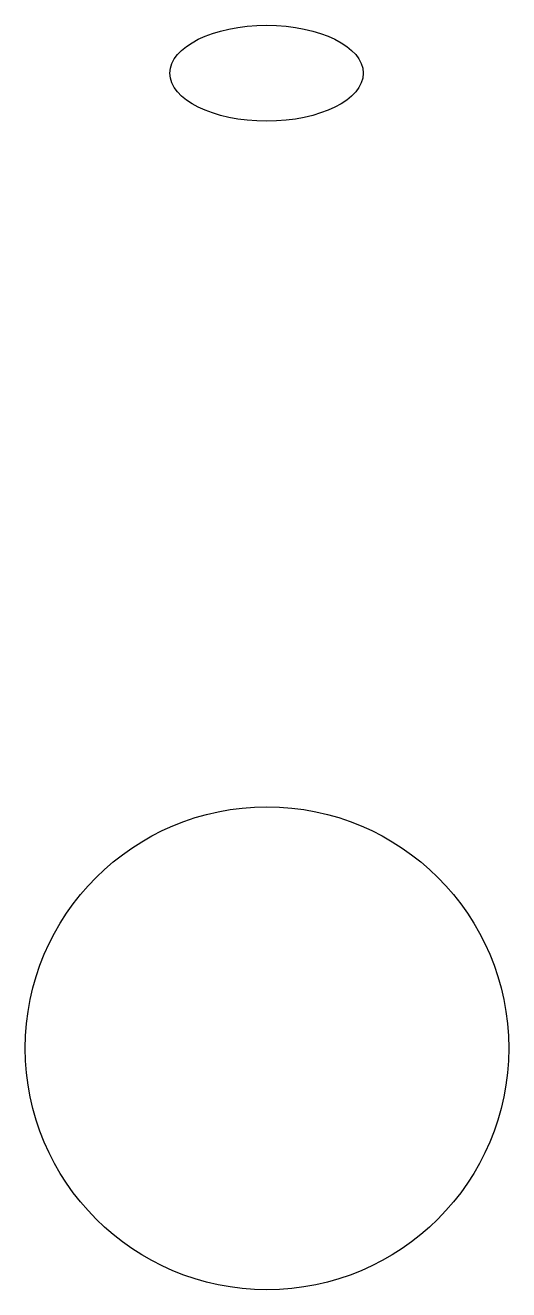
# Model space of a CAD drawing. Header units: inches. Extents: x -75 to -25, y -4 to 127.
import ezdxf

# ---------------------------------------------------------------- set-up
doc = ezdxf.new("R2010")
doc.units = ezdxf.units.IN
doc.header["$MEASUREMENT"] = 0
doc.layers.add('outline', color=210, linetype='Continuous', lineweight=30)

msp = doc.modelspace()

# ---------------------------------------------------------------- linework, layer by layer
at = {"layer": 'outline', "extrusion": (0, -0.868016, 0.496536)}
msp.add_circle((-50.04, 71.72, -99.01), 10, dxfattribs=at)
at = {"layer": 'outline'}
msp.add_circle((-50, 20.61, -9.53), 25, dxfattribs=at)

doc.saveas('drawing.dxf')
